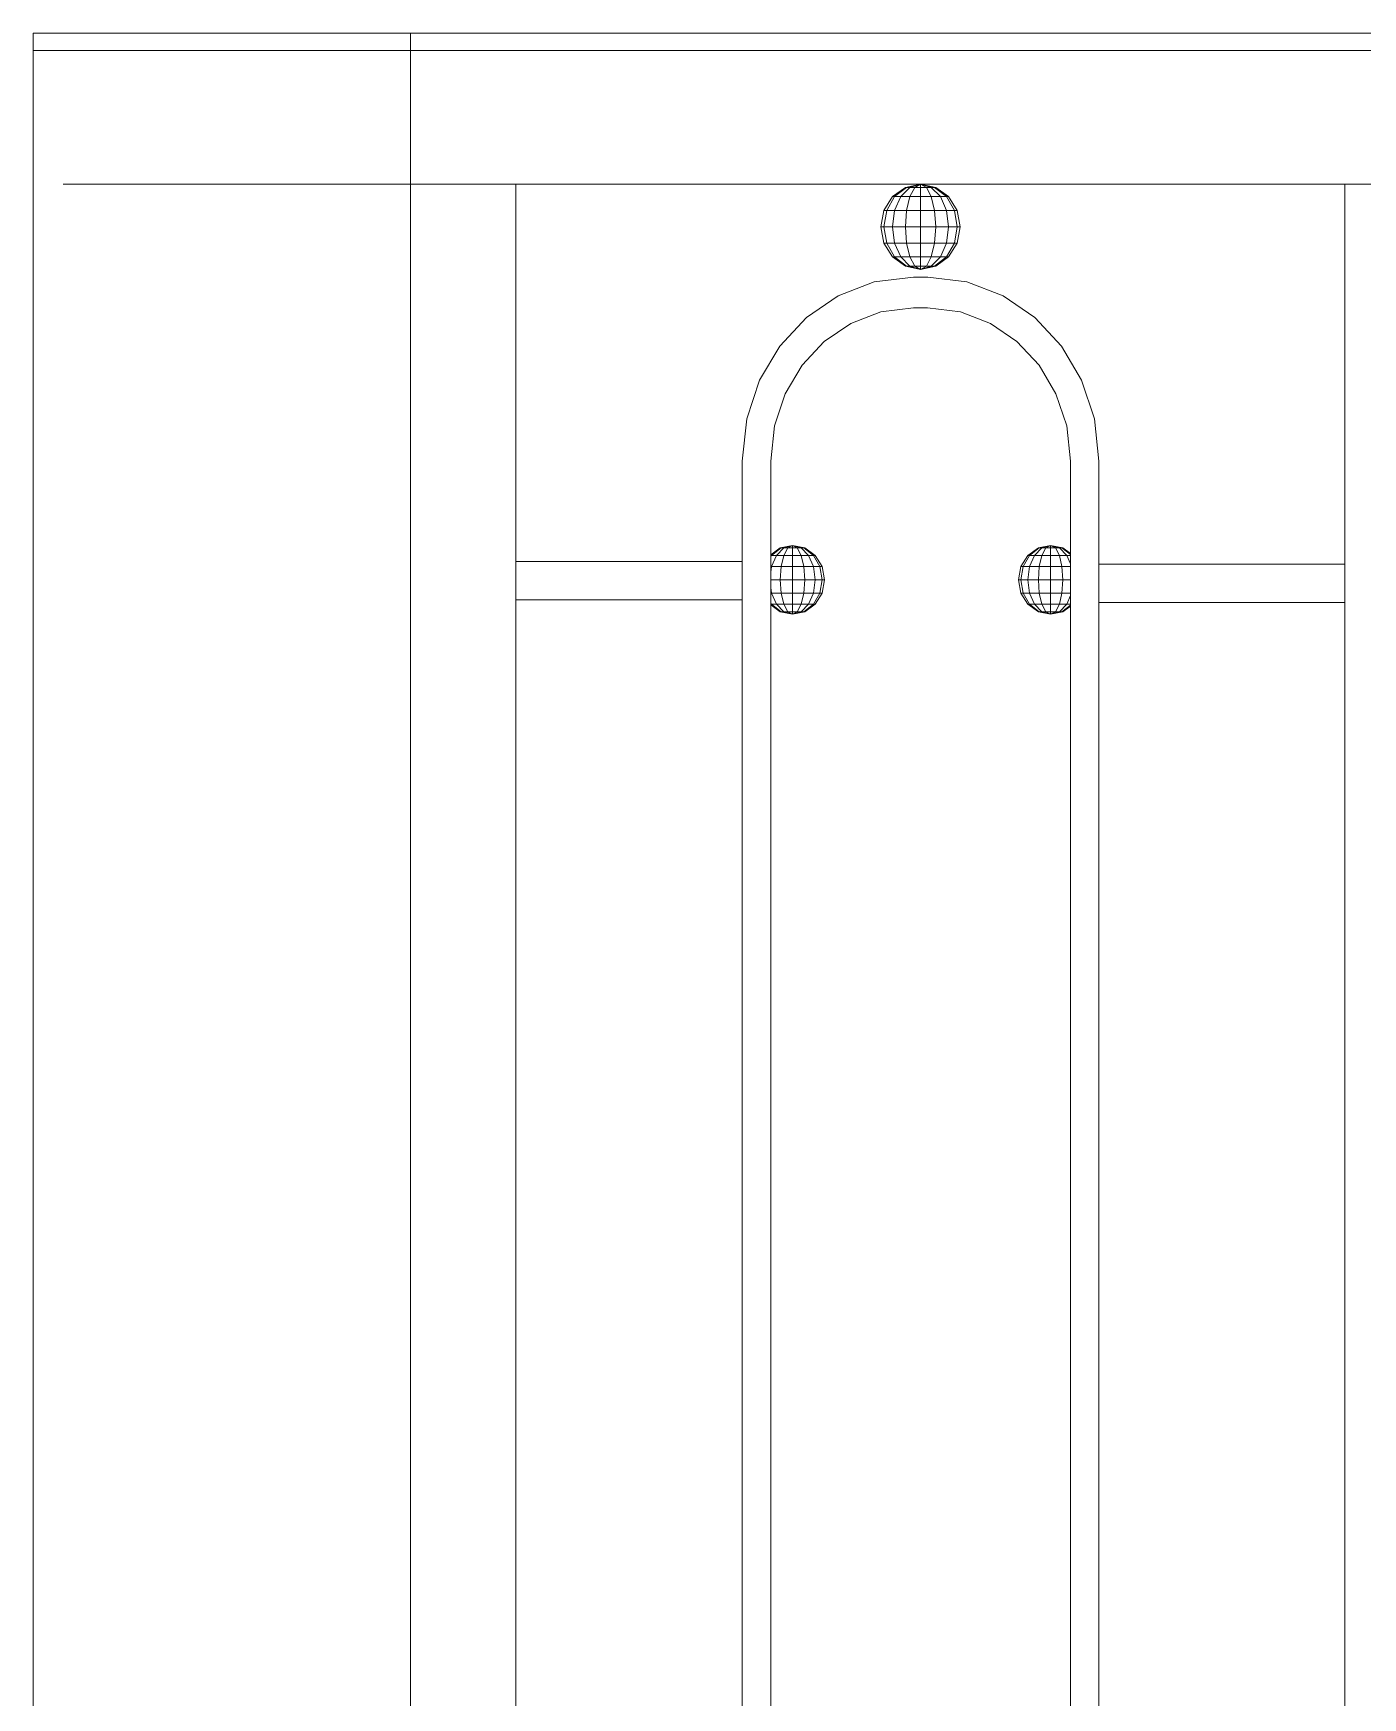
# Model space of a CAD drawing. Header units: millimetres. Extents: x 1832547 to 2001569, y -558009 to -417808.
# Drawn here: x 1855444.9 to 1855797.3, y -518715.2 to -518273.9 of the extents above; entities that cross this region are included whole.
import ezdxf

# ---------------------------------------------------------------- set-up
doc = ezdxf.new("R2010")
doc.units = ezdxf.units.MM
doc.header["$MEASUREMENT"] = 0
doc.layers.add('CA_manh 08', color=8, linetype='CONTINUOUS', lineweight=9)

msp = doc.modelspace()

# ---------------------------------------------------------------- linework, layer by layer
at = {"layer": 'CA_manh 08'}
for p, q in [((1855444.93, -518273.91), (1858481.56, -518273.91)), ((1855444.93, -518273.91), (1855444.93, -519217.28)), ((1855544.93, -518273.91), (1855544.93, -519147.28)), ((1858481.56, -518278.49), (1855444.93, -518278.49)), ((1855452.89, -518313.91), (1855544.93, -518313.91)), ((1855544.93, -518313.91), (1855572.86, -518313.91)), ((1855572.86, -518313.91), (1855680.12, -518313.91)), ((1855572.86, -518413.91), (1855572.86, -518313.91)), ((1855672.68, -518317.22), (1855676.09, -518314.77)), ((1855673.25, -518317.22), (1855676.4, -518314.77)), ((1855674.86, -518317.22), (1855677.27, -518314.77)), ((1855676.09, -518314.77), (1855680.12, -518313.91)), ((1855676.4, -518314.77), (1855676.09, -518314.77)), ((1855676.4, -518314.77), (1855680.12, -518313.91)), ((1855677.27, -518314.77), (1855676.4, -518314.77)), ((1855677.27, -518314.77), (1855680.12, -518313.91)), ((1855678.58, -518314.77), (1855677.27, -518314.77)), ((1855677.27, -518317.22), (1855678.58, -518314.77)), ((1855678.58, -518314.77), (1855680.12, -518313.91)), ((1855680.12, -518314.77), (1855678.58, -518314.77)), ((1855680.12, -518313.91), (1855680.12, -518314.77)), ((1855681.66, -518314.77), (1855680.12, -518313.91)), ((1855682.96, -518314.77), (1855680.12, -518313.91)), ((1855683.83, -518314.77), (1855680.12, -518313.91)), ((1855684.14, -518314.77), (1855680.12, -518313.91)), ((1855680.12, -518313.91), (1855792.58, -518313.91)), ((1855681.66, -518314.77), (1855680.12, -518314.77)), ((1855680.12, -518314.77), (1855680.12, -518317.22)), ((1855682.96, -518314.77), (1855681.66, -518314.77)), ((1855682.96, -518317.22), (1855681.66, -518314.77)), ((1855683.83, -518314.77), (1855682.96, -518314.77)), ((1855685.37, -518317.22), (1855682.96, -518314.77)), ((1855684.14, -518314.77), (1855683.83, -518314.77)), ((1855686.99, -518317.22), (1855683.83, -518314.77)), ((1855687.55, -518317.22), (1855684.14, -518314.77)), ((1855802.04, -518313.91), (1855792.58, -518313.91)), ((1855792.58, -518313.91), (1855792.58, -518414.68)), ((1855670.4, -518320.89), (1855672.68, -518317.22)), ((1855671.14, -518320.89), (1855673.25, -518317.22)), ((1855673.25, -518317.22), (1855672.68, -518317.22)), ((1855674.86, -518317.22), (1855673.25, -518317.22)), ((1855673.25, -518320.89), (1855674.86, -518317.22)), ((1855677.27, -518317.22), (1855674.86, -518317.22)), ((1855676.4, -518320.89), (1855677.27, -518317.22)), ((1855680.12, -518317.22), (1855677.27, -518317.22)), ((1855682.96, -518317.22), (1855680.12, -518317.22)), ((1855680.12, -518317.22), (1855680.12, -518320.89)), ((1855685.37, -518317.22), (1855682.96, -518317.22)), ((1855683.83, -518320.89), (1855682.96, -518317.22)), ((1855686.99, -518317.22), (1855685.37, -518317.22)), ((1855686.99, -518320.89), (1855685.37, -518317.22)), ((1855687.55, -518317.22), (1855686.99, -518317.22)), ((1855689.09, -518320.89), (1855686.99, -518317.22)), ((1855689.83, -518320.89), (1855687.55, -518317.22)), ((1855669.6, -518325.21), (1855670.4, -518320.89)), ((1855671.14, -518320.89), (1855670.4, -518320.89)), ((1855670.4, -518325.21), (1855671.14, -518320.89)), ((1855673.25, -518320.89), (1855671.14, -518320.89)), ((1855672.68, -518325.21), (1855673.25, -518320.89)), ((1855676.4, -518320.89), (1855673.25, -518320.89)), ((1855676.09, -518325.21), (1855676.4, -518320.89)), ((1855680.12, -518320.89), (1855676.4, -518320.89)), ((1855683.83, -518320.89), (1855680.12, -518320.89)), ((1855680.12, -518320.89), (1855680.12, -518325.21)), ((1855686.99, -518320.89), (1855683.83, -518320.89)), ((1855684.14, -518325.21), (1855683.83, -518320.89)), ((1855689.09, -518320.89), (1855686.99, -518320.89)), ((1855687.55, -518325.21), (1855686.99, -518320.89)), ((1855689.83, -518320.89), (1855689.09, -518320.89)), ((1855689.83, -518325.21), (1855689.09, -518320.89)), ((1855690.63, -518325.21), (1855689.83, -518320.89)), ((1855670.4, -518325.21), (1855669.6, -518325.21)), ((1855670.4, -518329.53), (1855669.6, -518325.21)), ((1855672.68, -518325.21), (1855670.4, -518325.21)), ((1855671.14, -518329.53), (1855670.4, -518325.21)), ((1855676.09, -518325.21), (1855672.68, -518325.21)), ((1855673.25, -518329.53), (1855672.68, -518325.21)), ((1855680.12, -518325.21), (1855676.09, -518325.21)), ((1855676.4, -518329.53), (1855676.09, -518325.21)), ((1855684.14, -518325.21), (1855680.12, -518325.21)), ((1855680.12, -518325.21), (1855680.12, -518329.53)), ((1855683.83, -518329.53), (1855684.14, -518325.21)), ((1855687.55, -518325.21), (1855684.14, -518325.21)), ((1855686.99, -518329.53), (1855687.55, -518325.21)), ((1855689.83, -518325.21), (1855687.55, -518325.21)), ((1855689.09, -518329.53), (1855689.83, -518325.21)), ((1855690.63, -518325.21), (1855689.83, -518325.21)), ((1855689.83, -518329.53), (1855690.63, -518325.21)), ((1855671.14, -518329.53), (1855670.4, -518329.53)), ((1855672.68, -518333.2), (1855670.4, -518329.53)), ((1855673.25, -518329.53), (1855671.14, -518329.53)), ((1855673.25, -518333.2), (1855671.14, -518329.53)), ((1855673.25, -518333.2), (1855672.68, -518333.2)), ((1855676.09, -518335.65), (1855672.68, -518333.2)), ((1855676.4, -518329.53), (1855673.25, -518329.53)), ((1855674.86, -518333.2), (1855673.25, -518329.53)), ((1855674.86, -518333.2), (1855673.25, -518333.2)), ((1855676.4, -518335.65), (1855673.25, -518333.2)), ((1855677.27, -518333.2), (1855674.86, -518333.2)), ((1855677.27, -518335.65), (1855674.86, -518333.2)), ((1855680.12, -518329.53), (1855676.4, -518329.53)), ((1855677.27, -518333.2), (1855676.4, -518329.53)), ((1855680.12, -518333.2), (1855677.27, -518333.2)), ((1855678.58, -518335.65), (1855677.27, -518333.2)), ((1855683.83, -518329.53), (1855680.12, -518329.53)), ((1855680.12, -518329.53), (1855680.12, -518333.2)), ((1855682.96, -518333.2), (1855680.12, -518333.2)), ((1855680.12, -518333.2), (1855680.12, -518335.65)), ((1855681.66, -518335.65), (1855682.96, -518333.2)), ((1855682.96, -518333.2), (1855683.83, -518329.53)), ((1855685.37, -518333.2), (1855682.96, -518333.2)), ((1855682.96, -518335.65), (1855685.37, -518333.2)), ((1855686.99, -518329.53), (1855683.83, -518329.53)), ((1855683.83, -518335.65), (1855686.99, -518333.2)), ((1855684.14, -518335.65), (1855687.55, -518333.2)), ((1855685.37, -518333.2), (1855686.99, -518329.53)), ((1855686.99, -518333.2), (1855685.37, -518333.2)), ((1855689.09, -518329.53), (1855686.99, -518329.53)), ((1855686.99, -518333.2), (1855689.09, -518329.53)), ((1855686.99, -518333.2), (1855687.55, -518333.2)), ((1855687.55, -518333.2), (1855689.83, -518329.53)), ((1855689.83, -518329.53), (1855689.09, -518329.53)), ((1855676.4, -518335.65), (1855676.09, -518335.65)), ((1855680.12, -518336.5), (1855676.09, -518335.65)), ((1855677.27, -518335.65), (1855676.4, -518335.65)), ((1855680.12, -518336.5), (1855676.4, -518335.65)), ((1855678.58, -518335.65), (1855677.27, -518335.65)), ((1855680.12, -518336.5), (1855677.27, -518335.65)), ((1855680.12, -518335.65), (1855678.58, -518335.65)), ((1855680.12, -518336.5), (1855678.58, -518335.65)), ((1855681.66, -518335.65), (1855680.12, -518335.65)), ((1855680.12, -518335.65), (1855680.12, -518336.5)), ((1855680.12, -518336.5), (1855684.14, -518335.65)), ((1855680.12, -518336.5), (1855683.83, -518335.65)), ((1855680.12, -518336.5), (1855682.96, -518335.65)), ((1855680.12, -518336.5), (1855681.66, -518335.65)), ((1855682.96, -518335.65), (1855681.66, -518335.65)), ((1855683.83, -518335.65), (1855682.96, -518335.65)), ((1855684.14, -518335.65), (1855683.83, -518335.65)), ((1855667.83, -518339.83), (1855658.27, -518343.5)), ((1855678.23, -518338.54), (1855667.83, -518339.83)), ((1855682.01, -518338.54), (1855678.23, -518338.54)), ((1855692.42, -518339.83), (1855682.01, -518338.54)), ((1855701.97, -518343.5), (1855692.42, -518339.83)), ((1855658.27, -518343.5), (1855649.84, -518349.26)), ((1855710.4, -518349.26), (1855701.97, -518343.5)), ((1855649.84, -518349.26), (1855642.81, -518356.82)), ((1855654.58, -518355.61), (1855661.62, -518350.81)), ((1855661.62, -518350.81), (1855669.58, -518347.74)), ((1855669.58, -518347.74), (1855678.26, -518346.67)), ((1855678.26, -518346.67), (1855681.98, -518346.67)), ((1855681.98, -518346.67), (1855690.66, -518347.74)), ((1855690.66, -518347.74), (1855698.62, -518350.81)), ((1855698.62, -518350.81), (1855705.66, -518355.61)), ((1855717.43, -518356.82), (1855710.4, -518349.26)), ((1855642.81, -518356.82), (1855637.45, -518365.87)), ((1855648.72, -518361.91), (1855654.58, -518355.61)), ((1855705.66, -518355.61), (1855711.52, -518361.91)), ((1855722.8, -518365.87), (1855717.43, -518356.82)), ((1855644.25, -518369.47), (1855648.72, -518361.91)), ((1855711.52, -518361.91), (1855715.99, -518369.46)), ((1855637.45, -518365.87), (1855634.03, -518376.13)), ((1855726.21, -518376.13), (1855722.8, -518365.87)), ((1855641.4, -518378.02), (1855644.25, -518369.47)), ((1855715.99, -518369.46), (1855718.85, -518378.02)), ((1855634.03, -518376.13), (1855632.83, -518387.31)), ((1855727.41, -518387.31), (1855726.21, -518376.13)), ((1855640.4, -518387.34), (1855641.4, -518378.02)), ((1855718.85, -518378.02), (1855719.85, -518387.34)), ((1855632.83, -518387.31), (1855632.83, -518413.91)), ((1855640.4, -518412.15), (1855640.4, -518387.34)), ((1855719.85, -518387.34), (1855719.85, -518411.79)), ((1855727.41, -518414.68), (1855727.41, -518387.31)), ((1855640.4, -518412.15), (1855642.89, -518410.36)), ((1855640.4, -518412.34), (1855640.4, -518412.15)), ((1855640.59, -518412.34), (1855640.4, -518412.34)), ((1855640.4, -518412.67), (1855640.59, -518412.34)), ((1855640.4, -518412.67), (1855640.4, -518412.34)), ((1855640.4, -518415.3), (1855640.4, -518412.67)), ((1855640.59, -518412.34), (1855643.14, -518410.36)), ((1855641.89, -518412.34), (1855640.59, -518412.34)), ((1855640.59, -518415.3), (1855641.89, -518412.34)), ((1855641.89, -518412.34), (1855643.85, -518410.36)), ((1855643.85, -518412.34), (1855641.89, -518412.34)), ((1855642.89, -518410.36), (1855646.15, -518409.66)), ((1855643.14, -518410.36), (1855642.89, -518410.36)), ((1855643.14, -518410.36), (1855646.15, -518409.66)), ((1855643.85, -518410.36), (1855643.14, -518410.36)), ((1855643.14, -518415.3), (1855643.85, -518412.34)), ((1855643.85, -518410.36), (1855646.15, -518409.66)), ((1855644.9, -518410.36), (1855643.85, -518410.36)), ((1855643.85, -518412.34), (1855644.9, -518410.36)), ((1855646.15, -518412.34), (1855643.85, -518412.34)), ((1855644.9, -518410.36), (1855646.15, -518409.66)), ((1855646.15, -518410.36), (1855644.9, -518410.36)), ((1855646.15, -518409.66), (1855646.15, -518410.36)), ((1855649.41, -518410.36), (1855646.15, -518409.66)), ((1855649.16, -518410.36), (1855646.15, -518409.66)), ((1855648.45, -518410.36), (1855646.15, -518409.66)), ((1855647.4, -518410.36), (1855646.15, -518409.66)), ((1855647.4, -518410.36), (1855646.15, -518410.36)), ((1855646.15, -518410.36), (1855646.15, -518412.34)), ((1855648.45, -518412.34), (1855646.15, -518412.34)), ((1855646.15, -518412.34), (1855646.15, -518415.3)), ((1855648.45, -518410.36), (1855647.4, -518410.36)), ((1855648.45, -518412.34), (1855647.4, -518410.36)), ((1855649.16, -518410.36), (1855648.45, -518410.36)), ((1855650.41, -518412.34), (1855648.45, -518410.36)), ((1855650.41, -518412.34), (1855648.45, -518412.34)), ((1855649.16, -518415.3), (1855648.45, -518412.34)), ((1855649.16, -518410.36), (1855649.41, -518410.36)), ((1855651.71, -518412.34), (1855649.16, -518410.36)), ((1855652.17, -518412.34), (1855649.41, -518410.36)), ((1855651.71, -518412.34), (1855650.41, -518412.34)), ((1855651.71, -518415.3), (1855650.41, -518412.34)), ((1855652.17, -518412.34), (1855651.71, -518412.34)), ((1855653.42, -518415.3), (1855651.71, -518412.34)), ((1855654.02, -518415.3), (1855652.17, -518412.34)), ((1855706.73, -518415.3), (1855708.58, -518412.34)), ((1855707.33, -518415.3), (1855709.03, -518412.34)), ((1855708.58, -518412.34), (1855711.34, -518410.36)), ((1855709.03, -518412.34), (1855708.58, -518412.34)), ((1855709.03, -518412.34), (1855711.59, -518410.36)), ((1855710.34, -518412.34), (1855709.03, -518412.34)), ((1855709.03, -518415.3), (1855710.34, -518412.34)), ((1855710.34, -518412.34), (1855712.29, -518410.36)), ((1855712.29, -518412.34), (1855710.34, -518412.34)), ((1855711.34, -518410.36), (1855714.59, -518409.66)), ((1855711.59, -518410.36), (1855711.34, -518410.36)), ((1855711.59, -518410.36), (1855714.59, -518409.66)), ((1855712.29, -518410.36), (1855711.59, -518410.36)), ((1855711.59, -518415.3), (1855712.29, -518412.34)), ((1855712.29, -518410.36), (1855714.59, -518409.66)), ((1855713.35, -518410.36), (1855712.29, -518410.36)), ((1855712.29, -518412.34), (1855713.35, -518410.36)), ((1855714.59, -518412.34), (1855712.29, -518412.34)), ((1855713.35, -518410.36), (1855714.59, -518409.66)), ((1855714.59, -518410.36), (1855713.35, -518410.36)), ((1855714.59, -518409.66), (1855714.59, -518410.36)), ((1855717.85, -518410.36), (1855714.59, -518409.66)), ((1855717.6, -518410.36), (1855714.59, -518409.66)), ((1855716.9, -518410.36), (1855714.59, -518409.66)), ((1855715.84, -518410.36), (1855714.59, -518409.66)), ((1855715.84, -518410.36), (1855714.59, -518410.36)), ((1855714.59, -518410.36), (1855714.59, -518412.34)), ((1855716.9, -518412.34), (1855714.59, -518412.34)), ((1855714.59, -518412.34), (1855714.59, -518415.3)), ((1855716.9, -518410.36), (1855715.84, -518410.36)), ((1855716.9, -518412.34), (1855715.84, -518410.36)), ((1855717.6, -518410.36), (1855716.9, -518410.36)), ((1855718.85, -518412.34), (1855716.9, -518410.36)), ((1855718.85, -518412.34), (1855716.9, -518412.34)), ((1855717.6, -518415.3), (1855716.9, -518412.34)), ((1855717.6, -518410.36), (1855717.85, -518410.36)), ((1855719.85, -518412.1), (1855717.6, -518410.36)), ((1855719.85, -518411.79), (1855717.85, -518410.36)), ((1855719.85, -518412.34), (1855718.85, -518412.34)), ((1855719.85, -518414.6), (1855718.85, -518412.34)), ((1855719.85, -518411.79), (1855719.85, -518412.1)), ((1855719.85, -518412.1), (1855719.85, -518412.34)), ((1855719.85, -518412.34), (1855719.85, -518414.6)), ((1855572.86, -518424.07), (1855572.86, -518413.91)), ((1855572.86, -518413.91), (1855632.83, -518413.91)), ((1855632.83, -518413.91), (1855632.83, -518424.07)), ((1855640.59, -518415.3), (1855640.4, -518415.3)), ((1855640.4, -518416.78), (1855640.59, -518415.3)), ((1855640.4, -518416.78), (1855640.4, -518415.3)), ((1855640.4, -518418.8), (1855640.4, -518416.78)), ((1855643.14, -518415.3), (1855640.59, -518415.3)), ((1855642.89, -518418.8), (1855643.14, -518415.3)), ((1855646.15, -518415.3), (1855643.14, -518415.3)), ((1855649.16, -518415.3), (1855646.15, -518415.3)), ((1855646.15, -518415.3), (1855646.15, -518418.8)), ((1855651.71, -518415.3), (1855649.16, -518415.3)), ((1855649.41, -518418.8), (1855649.16, -518415.3)), ((1855653.42, -518415.3), (1855651.71, -518415.3)), ((1855652.17, -518418.8), (1855651.71, -518415.3)), ((1855654.02, -518415.3), (1855653.42, -518415.3)), ((1855654.02, -518418.8), (1855653.42, -518415.3)), ((1855654.66, -518418.8), (1855654.02, -518415.3)), ((1855706.08, -518418.8), (1855706.73, -518415.3)), ((1855707.33, -518415.3), (1855706.73, -518415.3)), ((1855706.73, -518418.8), (1855707.33, -518415.3)), ((1855709.03, -518415.3), (1855707.33, -518415.3)), ((1855708.58, -518418.8), (1855709.03, -518415.3)), ((1855711.59, -518415.3), (1855709.03, -518415.3)), ((1855711.34, -518418.8), (1855711.59, -518415.3)), ((1855714.59, -518415.3), (1855711.59, -518415.3)), ((1855717.6, -518415.3), (1855714.59, -518415.3)), ((1855714.59, -518415.3), (1855714.59, -518418.8)), ((1855719.85, -518415.3), (1855717.6, -518415.3)), ((1855717.85, -518418.8), (1855717.6, -518415.3)), ((1855719.85, -518414.6), (1855719.85, -518415.3)), ((1855719.85, -518415.3), (1855719.85, -518418.8)), ((1855727.41, -518424.84), (1855727.41, -518414.68)), ((1855727.41, -518414.68), (1855792.58, -518414.68)), ((1855792.58, -518414.68), (1855792.58, -518424.84)), ((1855642.89, -518418.8), (1855640.4, -518418.8)), ((1855640.4, -518420.83), (1855640.4, -518418.8)), ((1855640.59, -518422.3), (1855640.4, -518420.83)), ((1855640.4, -518422.3), (1855640.4, -518420.83)), ((1855646.15, -518418.8), (1855642.89, -518418.8)), ((1855643.14, -518422.3), (1855642.89, -518418.8)), ((1855649.41, -518418.8), (1855646.15, -518418.8)), ((1855646.15, -518418.8), (1855646.15, -518422.3)), ((1855649.16, -518422.3), (1855649.41, -518418.8)), ((1855652.17, -518418.8), (1855649.41, -518418.8)), ((1855651.71, -518422.3), (1855652.17, -518418.8)), ((1855654.02, -518418.8), (1855652.17, -518418.8)), ((1855653.42, -518422.3), (1855654.02, -518418.8)), ((1855654.66, -518418.8), (1855654.02, -518418.8)), ((1855654.02, -518422.3), (1855654.66, -518418.8)), ((1855706.73, -518418.8), (1855706.08, -518418.8)), ((1855706.73, -518422.3), (1855706.08, -518418.8)), ((1855708.58, -518418.8), (1855706.73, -518418.8)), ((1855707.33, -518422.3), (1855706.73, -518418.8)), ((1855711.34, -518418.8), (1855708.58, -518418.8)), ((1855709.03, -518422.3), (1855708.58, -518418.8)), ((1855714.59, -518418.8), (1855711.34, -518418.8)), ((1855711.59, -518422.3), (1855711.34, -518418.8)), ((1855717.85, -518418.8), (1855714.59, -518418.8)), ((1855714.59, -518418.8), (1855714.59, -518422.3)), ((1855717.6, -518422.3), (1855717.85, -518418.8)), ((1855719.85, -518418.8), (1855717.85, -518418.8)), ((1855719.85, -518418.8), (1855719.85, -518422.3)), ((1855632.83, -518424.07), (1855572.86, -518424.07)), ((1855572.86, -518937.12), (1855572.86, -518424.07)), ((1855632.83, -518424.07), (1855632.83, -518937.12)), ((1855640.59, -518422.3), (1855640.4, -518422.3)), ((1855640.4, -518424.93), (1855640.4, -518422.3)), ((1855640.59, -518425.27), (1855640.4, -518424.93)), ((1855640.4, -518425.27), (1855640.4, -518424.93)), ((1855640.59, -518425.27), (1855640.4, -518425.27)), ((1855640.4, -518425.46), (1855640.4, -518425.27)), ((1855642.89, -518427.25), (1855640.4, -518425.46)), ((1855640.4, -518935.35), (1855640.4, -518425.46)), ((1855643.14, -518422.3), (1855640.59, -518422.3)), ((1855641.89, -518425.27), (1855640.59, -518422.3)), ((1855641.89, -518425.27), (1855640.59, -518425.27)), ((1855643.14, -518427.25), (1855640.59, -518425.27)), ((1855643.85, -518425.27), (1855641.89, -518425.27)), ((1855643.85, -518427.25), (1855641.89, -518425.27)), ((1855646.15, -518422.3), (1855643.14, -518422.3)), ((1855643.85, -518425.27), (1855643.14, -518422.3)), ((1855646.15, -518425.27), (1855643.85, -518425.27)), ((1855644.9, -518427.25), (1855643.85, -518425.27)), ((1855649.16, -518422.3), (1855646.15, -518422.3)), ((1855646.15, -518422.3), (1855646.15, -518425.27)), ((1855648.45, -518425.27), (1855646.15, -518425.27)), ((1855646.15, -518425.27), (1855646.15, -518427.25)), ((1855647.4, -518427.25), (1855648.45, -518425.27)), ((1855648.45, -518425.27), (1855649.16, -518422.3)), ((1855650.41, -518425.27), (1855648.45, -518425.27)), ((1855648.45, -518427.25), (1855650.41, -518425.27)), ((1855651.71, -518422.3), (1855649.16, -518422.3)), ((1855649.16, -518427.25), (1855651.71, -518425.27)), ((1855649.41, -518427.25), (1855652.17, -518425.27)), ((1855650.41, -518425.27), (1855651.71, -518422.3)), ((1855651.71, -518425.27), (1855650.41, -518425.27)), ((1855653.42, -518422.3), (1855651.71, -518422.3)), ((1855651.71, -518425.27), (1855653.42, -518422.3)), ((1855651.71, -518425.27), (1855652.17, -518425.27)), ((1855652.17, -518425.27), (1855654.02, -518422.3)), ((1855654.02, -518422.3), (1855653.42, -518422.3)), ((1855707.33, -518422.3), (1855706.73, -518422.3)), ((1855708.58, -518425.27), (1855706.73, -518422.3)), ((1855709.03, -518422.3), (1855707.33, -518422.3)), ((1855709.03, -518425.27), (1855707.33, -518422.3)), ((1855709.03, -518425.27), (1855708.58, -518425.27)), ((1855711.34, -518427.25), (1855708.58, -518425.27)), ((1855711.59, -518422.3), (1855709.03, -518422.3)), ((1855710.34, -518425.27), (1855709.03, -518422.3)), ((1855710.34, -518425.27), (1855709.03, -518425.27)), ((1855711.59, -518427.25), (1855709.03, -518425.27)), ((1855712.29, -518425.27), (1855710.34, -518425.27)), ((1855712.29, -518427.25), (1855710.34, -518425.27)), ((1855714.59, -518422.3), (1855711.59, -518422.3)), ((1855712.29, -518425.27), (1855711.59, -518422.3)), ((1855714.59, -518425.27), (1855712.29, -518425.27)), ((1855713.35, -518427.25), (1855712.29, -518425.27)), ((1855717.6, -518422.3), (1855714.59, -518422.3)), ((1855714.59, -518422.3), (1855714.59, -518425.27)), ((1855716.9, -518425.27), (1855714.59, -518425.27)), ((1855714.59, -518425.27), (1855714.59, -518427.25)), ((1855715.84, -518427.25), (1855716.9, -518425.27)), ((1855716.9, -518425.27), (1855717.6, -518422.3)), ((1855718.85, -518425.27), (1855716.9, -518425.27)), ((1855716.9, -518427.25), (1855718.85, -518425.27)), ((1855719.85, -518422.3), (1855717.6, -518422.3)), ((1855717.6, -518427.25), (1855719.85, -518425.51)), ((1855717.85, -518427.25), (1855719.85, -518425.82)), ((1855718.85, -518425.27), (1855719.85, -518423)), ((1855719.85, -518425.27), (1855718.85, -518425.27)), ((1855719.85, -518422.3), (1855719.85, -518423)), ((1855719.85, -518423), (1855719.85, -518425.27)), ((1855719.85, -518425.27), (1855719.85, -518425.51)), ((1855719.85, -518425.51), (1855719.85, -518425.82)), ((1855719.85, -518425.82), (1855719.85, -518942.01)), ((1855792.58, -518424.84), (1855727.41, -518424.84)), ((1855727.41, -518937.12), (1855727.41, -518424.84)), ((1855792.58, -518424.84), (1855792.58, -518937.12)), ((1855643.14, -518427.25), (1855642.89, -518427.25)), ((1855646.15, -518427.95), (1855642.89, -518427.25)), ((1855643.85, -518427.25), (1855643.14, -518427.25)), ((1855646.15, -518427.95), (1855643.14, -518427.25)), ((1855644.9, -518427.25), (1855643.85, -518427.25)), ((1855646.15, -518427.95), (1855643.85, -518427.25)), ((1855646.15, -518427.25), (1855644.9, -518427.25)), ((1855646.15, -518427.95), (1855644.9, -518427.25)), ((1855647.4, -518427.25), (1855646.15, -518427.25)), ((1855646.15, -518427.25), (1855646.15, -518427.95)), ((1855646.15, -518427.95), (1855649.41, -518427.25)), ((1855646.15, -518427.95), (1855649.16, -518427.25)), ((1855646.15, -518427.95), (1855648.45, -518427.25)), ((1855646.15, -518427.95), (1855647.4, -518427.25)), ((1855648.45, -518427.25), (1855647.4, -518427.25)), ((1855649.16, -518427.25), (1855648.45, -518427.25)), ((1855649.41, -518427.25), (1855649.16, -518427.25)), ((1855711.59, -518427.25), (1855711.34, -518427.25)), ((1855714.59, -518427.95), (1855711.34, -518427.25)), ((1855712.29, -518427.25), (1855711.59, -518427.25)), ((1855714.59, -518427.95), (1855711.59, -518427.25)), ((1855713.35, -518427.25), (1855712.29, -518427.25)), ((1855714.59, -518427.95), (1855712.29, -518427.25)), ((1855714.59, -518427.25), (1855713.35, -518427.25)), ((1855714.59, -518427.95), (1855713.35, -518427.25)), ((1855715.84, -518427.25), (1855714.59, -518427.25)), ((1855714.59, -518427.25), (1855714.59, -518427.95)), ((1855714.59, -518427.95), (1855717.85, -518427.25)), ((1855714.59, -518427.95), (1855717.6, -518427.25)), ((1855714.59, -518427.95), (1855716.9, -518427.25)), ((1855714.59, -518427.95), (1855715.84, -518427.25)), ((1855716.9, -518427.25), (1855715.84, -518427.25)), ((1855717.6, -518427.25), (1855716.9, -518427.25)), ((1855717.85, -518427.25), (1855717.6, -518427.25))]:
    msp.add_line(p, q, dxfattribs=at)

doc.saveas('drawing.dxf')
